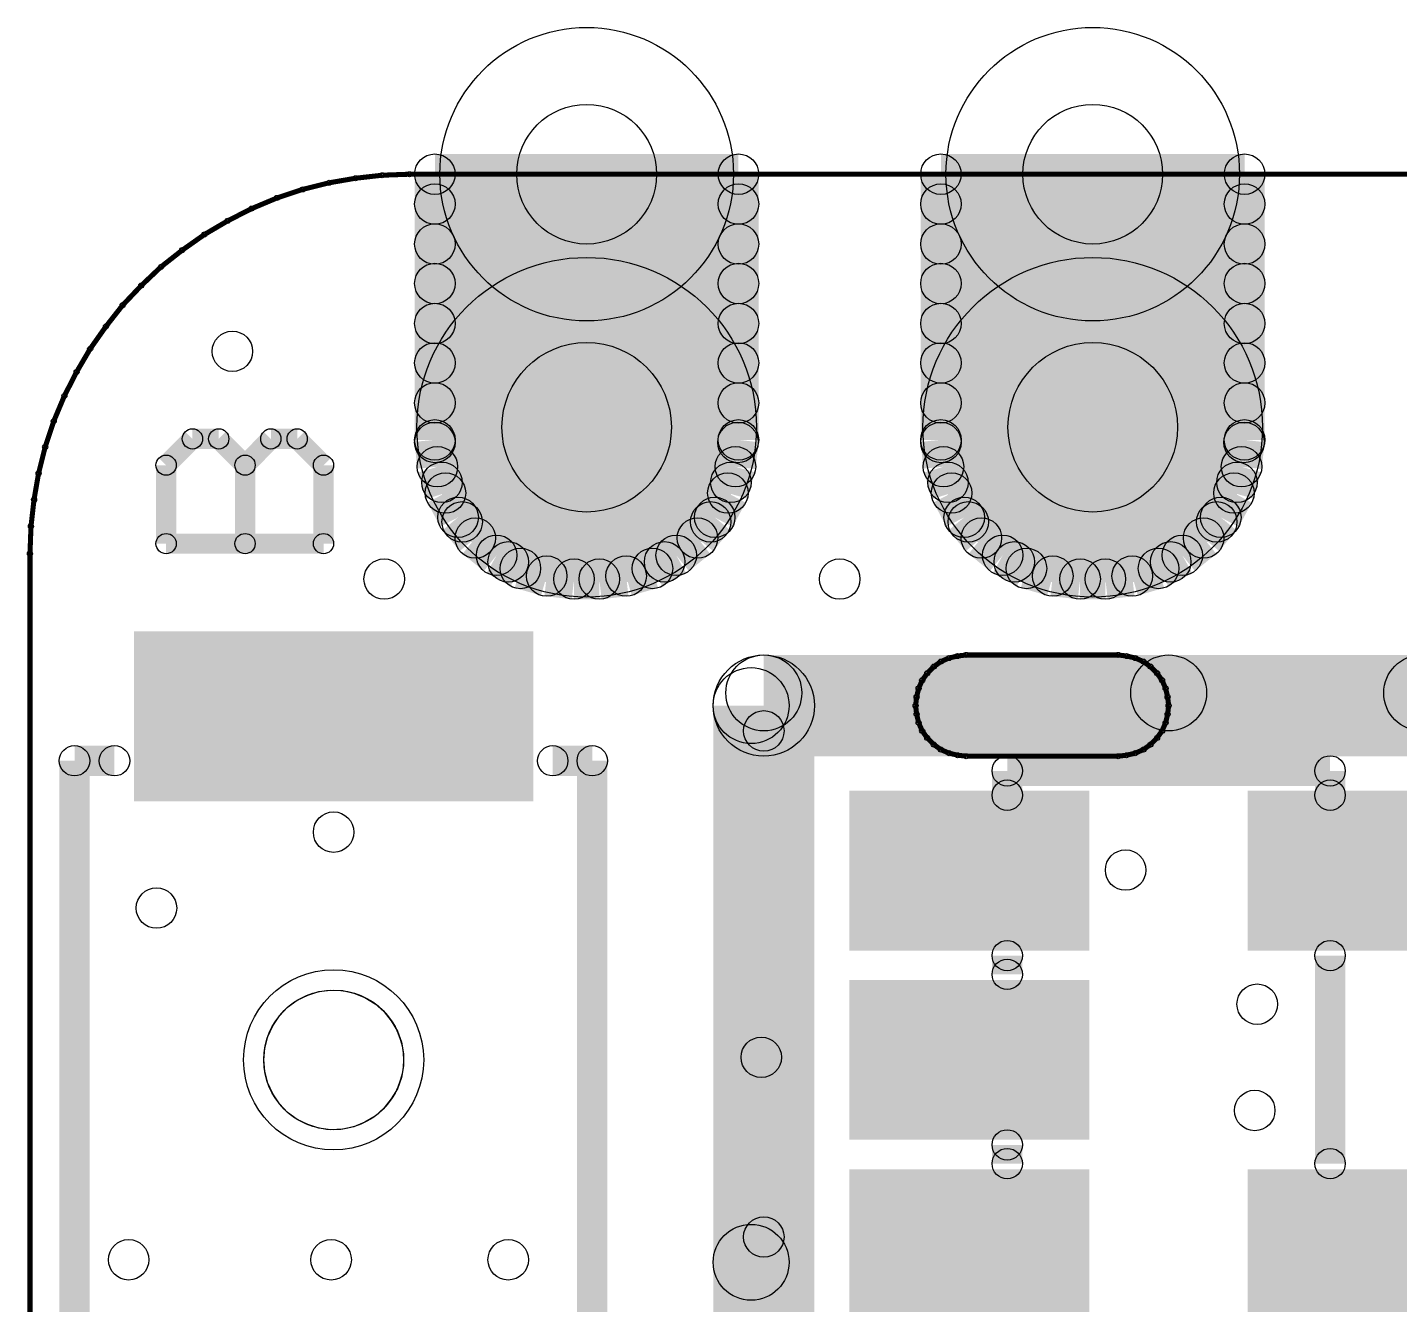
# Model space of a CAD drawing. Extents: x 0 to 123, y 0 to 26.
# Drawn here: x 2.82 to 9.71, y 16.32 to 22.73 of the extents above; entities that cross this region are included whole.
import ezdxf

# ---------------------------------------------------------------- set-up
doc = ezdxf.new("R2010")
doc.units = 0
doc.layers.get('0').update_dxf_attribs({"linetype": 'CONTINUOUS'})
for name, color, linetype in [('XIAOESP32C3_GTO', 3, 'CONTINUOUS'), ('XIAOESP32C3_GTS', 10, 'CONTINUOUS'), ('XIAOESP32C3_TXT', 14, 'CONTINUOUS')]:
    doc.layers.add(name, color=color, linetype=linetype)

# ---------------------------------------------------------------- blocks, each defined once
blk = doc.blocks.new('ROUND_1')
blk.add_circle((0, 0), 0.0127)
blk = doc.blocks.new('ROUND_5')
blk.add_circle((0, 0), 0.254)
blk = doc.blocks.new('ROUND_12')
blk.add_circle((0, 0), 0.0762)
blk = doc.blocks.new('ROUND_2')
blk.add_circle((0, 0), 0.0508)
blk = doc.blocks.new('ROUND_3')
blk.add_circle((0, 0), 0)
blk = doc.blocks.new('ROUND_22')
blk.add_circle((0, 0), 0.8522)
blk = doc.blocks.new('ROUND_23')
blk.add_circle((0, 0), 0.7366)
blk = doc.blocks.new('RECTANGLE_67')
blk.add_solid([(1.00203, 0.42672), (1.00203, -0.42672), (-1.00203, 0.42672), (-1.00203, -0.42672)])
blk = doc.blocks.new('ROUND_26')
blk.add_circle((0, 0), 0.4521)
blk = doc.blocks.new('RECTANGLE_68')
blk.add_solid([(0.60198, 0.40132), (0.60198, -0.40132), (-0.60198, 0.40132), (-0.60198, -0.40132)])
blk = doc.blocks.new('ROUND_53')
blk.add_circle((0, 0), 0.1905)
blk = doc.blocks.new('ROUND_24')
blk.add_circle((0, 0), 0.1016)
blk = doc.blocks.new('ROUND_69')
blk.add_circle((0, 0), 0.3505)
blk = doc.blocks.new('ROUND_70')
blk.add_circle((0, 0), 0.4254)

msp = doc.modelspace()

# ---------------------------------------------------------------- linework, layer by layer
at = {"layer": 'XIAOESP32C3_GTO'}
for points, const_width in [([(4.4704, 21.97354), (4.33832, 21.95068)], 0.0254), ([(4.60502, 21.98878), (4.4704, 21.97354)], 0.0254), ([(4.74218, 21.99386), (4.60502, 21.98878)], 0.0254), ([(21.88718, 21.99386), (4.74218, 21.99386)], 0.0254), ([(4.20624, 21.91766), (4.0767, 21.87448)], 0.0254), ([(4.33832, 21.95068), (4.20624, 21.91766)], 0.0254), ([(3.9497, 21.82114), (3.83032, 21.76018)], 0.0254), ([(4.0767, 21.87448), (3.9497, 21.82114)], 0.0254), ([(3.83032, 21.76018), (3.71348, 21.6916)], 0.0254), ([(3.71348, 21.6916), (3.60172, 21.61286)], 0.0254), ([(3.60172, 21.61286), (3.49504, 21.52904)], 0.0254), ([(3.49504, 21.52904), (3.39598, 21.43506)], 0.0254), ([(3.39598, 21.43506), (3.302, 21.336)], 0.0254), ([(3.302, 21.336), (3.21818, 21.22932)], 0.0254), ([(3.21818, 21.22932), (3.13944, 21.11756)], 0.0254), ([(3.13944, 21.11756), (3.07086, 21.00072)], 0.0254), ([(3.07086, 21.00072), (3.0099, 20.88134)], 0.0254), ([(3.0099, 20.88134), (2.95656, 20.75434)], 0.0254), ([(2.95656, 20.75434), (2.91338, 20.6248)], 0.0254), ([(3.52044, 20.53336), (3.65252, 20.66544)], 0.1016), ([(3.65252, 20.66544), (3.7846, 20.66544)], 0.1016), ([(3.7846, 20.66544), (3.91668, 20.53336)], 0.1016), ([(4.04622, 20.66544), (3.91668, 20.53336)], 0.1016), ([(4.1783, 20.66544), (4.04622, 20.66544)], 0.1016), ([(4.31038, 20.53336), (4.1783, 20.66544)], 0.1016), ([(2.91338, 20.6248), (2.88036, 20.49272)], 0.0254), ([(3.52044, 20.13966), (3.52044, 20.53336)], 0.1016), ([(3.91668, 20.53336), (3.91668, 20.13966)], 0.1016), ([(4.31038, 20.13966), (4.31038, 20.53336)], 0.1016), ([(2.88036, 20.49272), (2.8575, 20.36064)], 0.0254), ([(2.8575, 20.36064), (2.84226, 20.22602)], 0.0254), ([(2.84226, 20.22602), (2.83718, 20.08886)], 0.0254), ([(4.31038, 20.13966), (3.52044, 20.13966)], 0.1016), ([(2.83718, 20.08886), (2.83718, 6.11886)], 0.0254), ([(6.52018, 19.32686), (16.80718, 19.32686)], 0.508), ([(6.52018, 6.88086), (6.52018, 19.32686)], 0.508), ([(7.40918, 19.54784), (7.37362, 19.52244)], 0.0254), ([(7.44982, 19.56562), (7.40918, 19.54784)], 0.0254), ([(7.493, 19.57578), (7.44982, 19.56562)], 0.0254), ([(7.53618, 19.58086), (7.493, 19.57578)], 0.0254), ([(8.29818, 19.58086), (7.53618, 19.58086)], 0.0254), ([(8.34136, 19.57578), (8.29818, 19.58086)], 0.0254), ([(8.38454, 19.56562), (8.34136, 19.57578)], 0.0254), ([(8.42518, 19.54784), (8.38454, 19.56562)], 0.0254), ([(8.46074, 19.52244), (8.42518, 19.54784)], 0.0254), ([(7.3406, 19.48942), (7.3152, 19.45386)], 0.0254), ([(7.37362, 19.52244), (7.3406, 19.48942)], 0.0254), ([(8.49376, 19.48942), (8.46074, 19.52244)], 0.0254), ([(8.51916, 19.45386), (8.49376, 19.48942)], 0.0254), ([(7.29742, 19.41322), (7.28726, 19.37004)], 0.0254), ([(7.3152, 19.45386), (7.29742, 19.41322)], 0.0254), ([(8.53694, 19.41322), (8.51916, 19.45386)], 0.0254), ([(8.5471, 19.37004), (8.53694, 19.41322)], 0.0254), ([(7.28726, 19.37004), (7.28218, 19.32686)], 0.0254), ([(8.55218, 19.32686), (8.5471, 19.37004)], 0.0254), ([(7.28218, 19.32686), (7.28726, 19.28368)], 0.0254), ([(7.28726, 19.28368), (7.29742, 19.2405)], 0.0254), ([(8.53694, 19.2405), (8.5471, 19.28368)], 0.0254), ([(8.5471, 19.28368), (8.55218, 19.32686)], 0.0254), ([(7.29742, 19.2405), (7.3152, 19.19986)], 0.0254), ([(8.51916, 19.19986), (8.53694, 19.2405)], 0.0254), ([(7.3152, 19.19986), (7.3406, 19.1643)], 0.0254), ([(7.3406, 19.1643), (7.37362, 19.13128)], 0.0254), ([(8.46074, 19.13128), (8.49376, 19.1643)], 0.0254), ([(8.49376, 19.1643), (8.51916, 19.19986)], 0.0254), ([(3.0607, 16.05026), (3.0607, 19.05)], 0.1524), ([(3.0607, 19.05), (3.26136, 19.05)], 0.1524), ([(5.65912, 19.05), (5.461, 19.05)], 0.1524), ([(5.65912, 19.05), (5.65912, 16.05026)], 0.1524), ([(7.37362, 19.13128), (7.40918, 19.10588)], 0.0254), ([(7.40918, 19.10588), (7.44982, 19.0881)], 0.0254), ([(7.44982, 19.0881), (7.493, 19.07794)], 0.0254), ([(7.493, 19.07794), (7.53618, 19.07286)], 0.0254), ([(7.53618, 19.07286), (8.29818, 19.07286)], 0.0254), ([(8.29818, 19.07286), (8.34136, 19.07794)], 0.0254), ([(8.34136, 19.07794), (8.38454, 19.0881)], 0.0254), ([(8.38454, 19.0881), (8.42518, 19.10588)], 0.0254), ([(8.42518, 19.10588), (8.46074, 19.13128)], 0.0254), ([(7.74192, 18.9992), (7.74192, 18.87728)], 0.1524), ([(7.74192, 18.9992), (9.36244, 18.9992)], 0.1524), ([(9.36244, 18.9992), (9.36244, 18.87728)], 0.1524), ([(7.74192, 18.0721), (7.74192, 17.97812)], 0.1524), ([(9.36244, 17.02816), (9.36244, 18.0721)], 0.1524), ([(7.74192, 17.02816), (7.74192, 17.12214)], 0.1524)]:
    msp.add_lwpolyline(points, dxfattribs=dict(at, const_width=const_width))
for points in [[(4.13004, 17.81302), (4.1783, 17.84858)], [(4.1783, 17.84858), (4.23164, 17.87398)], [(4.23164, 17.87398), (4.28752, 17.89176)], [(4.28752, 17.89176), (4.34594, 17.89938)], [(4.34594, 17.89938), (4.4069, 17.89684)], [(4.4069, 17.89684), (4.46278, 17.88414)], [(4.46278, 17.88414), (4.51866, 17.86128)], [(4.51866, 17.86128), (4.56946, 17.8308)], [(4.05638, 17.71904), (4.0894, 17.76984)], [(4.0894, 17.76984), (4.13004, 17.81302)], [(4.56946, 17.8308), (4.61518, 17.79016)], [(4.61518, 17.79016), (4.65074, 17.74444)], [(4.03098, 17.6657), (4.05638, 17.71904)], [(4.65074, 17.74444), (4.68122, 17.69364)], [(4.01574, 17.60728), (4.03098, 17.6657)], [(4.68122, 17.69364), (4.70154, 17.63776)], [(4.70154, 17.63776), (4.7117, 17.57934)], [(4.01066, 17.54886), (4.01574, 17.60728)], [(4.7117, 17.57934), (4.7117, 17.51838)], [(4.01574, 17.49044), (4.01066, 17.54886)], [(4.7117, 17.51838), (4.70154, 17.45996)], [(4.03098, 17.43202), (4.01574, 17.49044)], [(4.05638, 17.37868), (4.03098, 17.43202)], [(4.70154, 17.45996), (4.68122, 17.40408)], [(4.0894, 17.32788), (4.05638, 17.37868)], [(4.68122, 17.40408), (4.65074, 17.35328)], [(4.13004, 17.2847), (4.0894, 17.32788)], [(4.61518, 17.30756), (4.56946, 17.26692)], [(4.65074, 17.35328), (4.61518, 17.30756)], [(4.1783, 17.24914), (4.13004, 17.2847)], [(4.23164, 17.22374), (4.1783, 17.24914)], [(4.28752, 17.20596), (4.23164, 17.22374)], [(4.51866, 17.23644), (4.46278, 17.21358)], [(4.56946, 17.26692), (4.51866, 17.23644)], [(4.34594, 17.19834), (4.28752, 17.20596)], [(4.4069, 17.20088), (4.34594, 17.19834)], [(4.46278, 17.21358), (4.4069, 17.20088)]]:
    msp.add_lwpolyline(points, dxfattribs=at)
at = {"layer": 'XIAOESP32C3_GTS'}
for points, const_width in [([(4.86918, 20.66036), (4.86918, 21.99386)], 0.2032), ([(4.86918, 21.99386), (6.39318, 21.99386)], 0.2032), ([(6.39318, 21.99386), (6.39318, 20.66036)], 0.2032), ([(7.40918, 21.99386), (8.93318, 21.99386)], 0.2032), ([(7.40918, 20.66036), (7.40918, 21.99386)], 0.2032), ([(8.93318, 21.99386), (8.93318, 20.66036)], 0.2032), ([(4.4704, 21.97354), (4.33832, 21.95068)], 0.0254), ([(4.60502, 21.98878), (4.4704, 21.97354)], 0.0254), ([(4.74218, 21.99386), (4.60502, 21.98878)], 0.0254), ([(21.88718, 21.99386), (4.74218, 21.99386)], 0.0254), ([(4.20624, 21.91766), (4.0767, 21.87448)], 0.0254), ([(4.33832, 21.95068), (4.20624, 21.91766)], 0.0254), ([(4.86918, 21.844), (6.39318, 21.844)], 0.2032), ([(8.93318, 21.844), (7.40918, 21.844)], 0.2032), ([(3.9497, 21.82114), (3.83032, 21.76018)], 0.0254), ([(4.0767, 21.87448), (3.9497, 21.82114)], 0.0254), ([(3.83032, 21.76018), (3.71348, 21.6916)], 0.0254), ([(3.71348, 21.6916), (3.60172, 21.61286)], 0.0254), ([(6.39318, 21.64334), (4.86918, 21.64334)], 0.2032), ([(7.40918, 21.64334), (8.93318, 21.64334)], 0.2032), ([(3.60172, 21.61286), (3.49504, 21.52904)], 0.0254), ([(3.49504, 21.52904), (3.39598, 21.43506)], 0.0254), ([(4.86918, 21.44522), (6.39318, 21.44522)], 0.2032), ([(8.93318, 21.44522), (7.40918, 21.44522)], 0.2032), ([(3.39598, 21.43506), (3.302, 21.336)], 0.0254), ([(3.302, 21.336), (3.21818, 21.22932)], 0.0254), ([(6.39318, 21.24456), (4.86918, 21.24456)], 0.2032), ([(7.40918, 21.24456), (8.93318, 21.24456)], 0.2032), ([(3.21818, 21.22932), (3.13944, 21.11756)], 0.0254), ([(4.86918, 21.04644), (6.39318, 21.04644)], 0.2032), ([(8.93318, 21.04644), (7.40918, 21.04644)], 0.2032), ([(3.13944, 21.11756), (3.07086, 21.00072)], 0.0254), ([(3.07086, 21.00072), (3.0099, 20.88134)], 0.0254), ([(6.39318, 20.84578), (4.86918, 20.84578)], 0.2032), ([(7.40918, 20.84578), (8.93318, 20.84578)], 0.2032), ([(3.0099, 20.88134), (2.95656, 20.75434)], 0.0254), ([(2.95656, 20.75434), (2.91338, 20.6248)], 0.0254), ([(4.88188, 20.52574), (4.86918, 20.66036)], 0.2032), ([(4.86918, 20.64766), (6.39064, 20.64766)], 0.2032), ([(6.39318, 20.66036), (6.37794, 20.52574)], 0.2032), ([(7.42188, 20.52574), (7.40918, 20.66036)], 0.2032), ([(8.93064, 20.64766), (7.40918, 20.64766)], 0.2032), ([(8.93318, 20.66036), (8.91794, 20.52574)], 0.2032), ([(2.91338, 20.6248), (2.88036, 20.49272)], 0.0254), ([(4.92252, 20.39366), (4.88188, 20.52574)], 0.2032), ([(6.37794, 20.52574), (6.33984, 20.39366)], 0.2032), ([(7.46252, 20.39366), (7.42188, 20.52574)], 0.2032), ([(8.91794, 20.52574), (8.87984, 20.39366)], 0.2032), ([(6.35508, 20.447), (4.90474, 20.447)], 0.2032), ([(7.44474, 20.447), (8.89508, 20.447)], 0.2032), ([(2.88036, 20.49272), (2.8575, 20.36064)], 0.0254), ([(4.98602, 20.27174), (4.92252, 20.39366)], 0.2032), ([(6.33984, 20.39366), (6.2738, 20.27174)], 0.2032), ([(7.52602, 20.27174), (7.46252, 20.39366)], 0.2032), ([(8.87984, 20.39366), (8.8138, 20.27174)], 0.2032), ([(2.8575, 20.36064), (2.84226, 20.22602)], 0.0254), ([(5.07238, 20.1676), (4.98602, 20.27174)], 0.2032), ([(6.25348, 20.24888), (5.00634, 20.24888)], 0.2032), ([(6.2738, 20.27174), (6.18744, 20.1676)], 0.2032), ([(7.61238, 20.1676), (7.52602, 20.27174)], 0.2032), ([(8.79348, 20.24888), (7.54634, 20.24888)], 0.2032), ([(8.8138, 20.27174), (8.72744, 20.1676)], 0.2032), ([(5.17906, 20.08124), (5.07238, 20.1676)], 0.2032), ([(6.18744, 20.1676), (6.08076, 20.08124)], 0.2032), ([(7.71906, 20.08124), (7.61238, 20.1676)], 0.2032), ([(8.72744, 20.1676), (8.62076, 20.08124)], 0.2032), ([(2.84226, 20.22602), (2.83718, 20.08886)], 0.0254), ([(5.29844, 20.0152), (5.17906, 20.08124)], 0.2032), ([(6.08076, 20.08124), (5.96138, 20.0152)], 0.2032), ([(7.83844, 20.0152), (7.71906, 20.08124)], 0.2032), ([(8.62076, 20.08124), (8.50138, 20.0152)], 0.2032), ([(5.23748, 20.04822), (6.02234, 20.04822)], 0.2032), ([(5.43052, 19.9771), (5.29844, 20.0152)], 0.2032), ([(5.96138, 20.0152), (5.8293, 19.9771)], 0.2032), ([(7.77748, 20.04822), (8.56234, 20.04822)], 0.2032), ([(7.97052, 19.9771), (7.83844, 20.0152)], 0.2032), ([(8.50138, 20.0152), (8.3693, 19.9771)], 0.2032), ([(2.83718, 20.08886), (2.83718, 6.11886)], 0.0254), ([(5.56768, 19.96186), (5.43052, 19.9771)], 0.2032), ([(5.69468, 19.96186), (5.56768, 19.96186)], 0.2032), ([(5.8293, 19.9771), (5.69468, 19.96186)], 0.2032), ([(8.10768, 19.96186), (7.97052, 19.9771)], 0.2032), ([(8.23468, 19.96186), (8.10768, 19.96186)], 0.2032), ([(8.3693, 19.9771), (8.23468, 19.96186)], 0.2032), ([(6.52018, 19.39036), (8.55218, 19.39036)], 0.381), ([(7.40918, 19.54784), (7.37362, 19.52244)], 0.0254), ([(7.44982, 19.56562), (7.40918, 19.54784)], 0.0254), ([(7.493, 19.57578), (7.44982, 19.56562)], 0.0254), ([(7.53618, 19.58086), (7.493, 19.57578)], 0.0254), ([(8.29818, 19.58086), (7.53618, 19.58086)], 0.0254), ([(8.34136, 19.57578), (8.29818, 19.58086)], 0.0254), ([(8.38454, 19.56562), (8.34136, 19.57578)], 0.0254), ([(8.42518, 19.54784), (8.38454, 19.56562)], 0.0254), ([(8.46074, 19.52244), (8.42518, 19.54784)], 0.0254), ([(9.82218, 19.39036), (12.10818, 19.39036)], 0.381), ([(6.45668, 16.53286), (6.45668, 19.32686)], 0.381), ([(7.3406, 19.48942), (7.3152, 19.45386)], 0.0254), ([(7.37362, 19.52244), (7.3406, 19.48942)], 0.0254), ([(8.49376, 19.48942), (8.46074, 19.52244)], 0.0254), ([(8.51916, 19.45386), (8.49376, 19.48942)], 0.0254), ([(7.29742, 19.41322), (7.28726, 19.37004)], 0.0254), ([(7.3152, 19.45386), (7.29742, 19.41322)], 0.0254), ([(8.53694, 19.41322), (8.51916, 19.45386)], 0.0254), ([(8.5471, 19.37004), (8.53694, 19.41322)], 0.0254), ([(7.28726, 19.37004), (7.28218, 19.32686)], 0.0254), ([(8.55218, 19.32686), (8.5471, 19.37004)], 0.0254), ([(7.28218, 19.32686), (7.28726, 19.28368)], 0.0254), ([(7.28726, 19.28368), (7.29742, 19.2405)], 0.0254), ([(8.53694, 19.2405), (8.5471, 19.28368)], 0.0254), ([(8.5471, 19.28368), (8.55218, 19.32686)], 0.0254), ([(7.29742, 19.2405), (7.3152, 19.19986)], 0.0254), ([(8.51916, 19.19986), (8.53694, 19.2405)], 0.0254), ([(7.3152, 19.19986), (7.3406, 19.1643)], 0.0254), ([(7.3406, 19.1643), (7.37362, 19.13128)], 0.0254), ([(8.46074, 19.13128), (8.49376, 19.1643)], 0.0254), ([(8.49376, 19.1643), (8.51916, 19.19986)], 0.0254), ([(7.37362, 19.13128), (7.40918, 19.10588)], 0.0254), ([(7.40918, 19.10588), (7.44982, 19.0881)], 0.0254), ([(7.44982, 19.0881), (7.493, 19.07794)], 0.0254), ([(7.493, 19.07794), (7.53618, 19.07286)], 0.0254), ([(7.53618, 19.07286), (8.29818, 19.07286)], 0.0254), ([(8.29818, 19.07286), (8.34136, 19.07794)], 0.0254), ([(8.34136, 19.07794), (8.38454, 19.0881)], 0.0254), ([(8.38454, 19.0881), (8.42518, 19.10588)], 0.0254), ([(8.42518, 19.10588), (8.46074, 19.13128)], 0.0254)]:
    msp.add_lwpolyline(points, dxfattribs=dict(at, const_width=const_width))
for points in [[(4.13004, 17.81302), (4.1783, 17.84858)], [(4.1783, 17.84858), (4.23164, 17.87398)], [(4.23164, 17.87398), (4.28752, 17.89176)], [(4.28752, 17.89176), (4.34594, 17.89938)], [(4.34594, 17.89938), (4.4069, 17.89684)], [(4.4069, 17.89684), (4.46278, 17.88414)], [(4.46278, 17.88414), (4.51866, 17.86128)], [(4.51866, 17.86128), (4.56946, 17.8308)], [(4.05638, 17.71904), (4.0894, 17.76984)], [(4.0894, 17.76984), (4.13004, 17.81302)], [(4.56946, 17.8308), (4.61518, 17.79016)], [(4.61518, 17.79016), (4.65074, 17.74444)], [(4.03098, 17.6657), (4.05638, 17.71904)], [(4.65074, 17.74444), (4.68122, 17.69364)], [(4.01574, 17.60728), (4.03098, 17.6657)], [(4.68122, 17.69364), (4.70154, 17.63776)], [(4.70154, 17.63776), (4.7117, 17.57934)], [(4.01066, 17.54886), (4.01574, 17.60728)], [(4.7117, 17.57934), (4.7117, 17.51838)], [(4.01574, 17.49044), (4.01066, 17.54886)], [(4.7117, 17.51838), (4.70154, 17.45996)], [(4.03098, 17.43202), (4.01574, 17.49044)], [(4.05638, 17.37868), (4.03098, 17.43202)], [(4.70154, 17.45996), (4.68122, 17.40408)], [(4.0894, 17.32788), (4.05638, 17.37868)], [(4.68122, 17.40408), (4.65074, 17.35328)], [(4.13004, 17.2847), (4.0894, 17.32788)], [(4.61518, 17.30756), (4.56946, 17.26692)], [(4.65074, 17.35328), (4.61518, 17.30756)], [(4.1783, 17.24914), (4.13004, 17.2847)], [(4.23164, 17.22374), (4.1783, 17.24914)], [(4.28752, 17.20596), (4.23164, 17.22374)], [(4.51866, 17.23644), (4.46278, 17.21358)], [(4.56946, 17.26692), (4.51866, 17.23644)], [(4.34594, 17.19834), (4.28752, 17.20596)], [(4.4069, 17.20088), (4.34594, 17.19834)], [(4.46278, 17.21358), (4.4069, 17.20088)]]:
    msp.add_lwpolyline(points, dxfattribs=at)

# ---------------------------------------------------------------- block references
at = {"layer": 'XIAOESP32C3_GTO'}
for name, p in [('ROUND_1', (4.4704, 21.97354)), ('ROUND_1', (4.60502, 21.98878)), ('ROUND_1', (4.74218, 21.99386)), ('ROUND_1', (4.20624, 21.91766)), ('ROUND_1', (4.33832, 21.95068)), ('ROUND_1', (3.9497, 21.82114)), ('ROUND_1', (4.0767, 21.87448)), ('ROUND_1', (3.83032, 21.76018)), ('ROUND_1', (3.71348, 21.6916)), ('ROUND_1', (3.60172, 21.61286)), ('ROUND_1', (3.49504, 21.52904)), ('ROUND_1', (3.39598, 21.43506)), ('ROUND_1', (3.302, 21.336)), ('ROUND_1', (3.21818, 21.22932)), ('ROUND_1', (3.13944, 21.11756)), ('ROUND_1', (3.07086, 21.00072)), ('ROUND_1', (3.0099, 20.88134)), ('ROUND_1', (2.95656, 20.75434)), ('ROUND_2', (3.65252, 20.66544)), ('ROUND_2', (3.7846, 20.66544)), ('ROUND_2', (4.04622, 20.66544)), ('ROUND_2', (4.1783, 20.66544)), ('ROUND_1', (2.91338, 20.6248)), ('ROUND_2', (3.52044, 20.53336)), ('ROUND_2', (3.91668, 20.53336)), ('ROUND_2', (3.91668, 20.53336)), ('ROUND_2', (4.31038, 20.53336)), ('ROUND_1', (2.88036, 20.49272)), ('ROUND_1', (2.8575, 20.36064)), ('ROUND_1', (2.84226, 20.22602)), ('ROUND_2', (3.52044, 20.13966)), ('ROUND_2', (3.91668, 20.13966)), ('ROUND_2', (4.31038, 20.13966)), ('ROUND_2', (4.31038, 20.13966)), ('ROUND_1', (2.83718, 20.08886)), ('ROUND_5', (6.52018, 19.32686)), ('ROUND_5', (6.52018, 19.32686)), ('ROUND_1', (7.40918, 19.54784)), ('ROUND_1', (7.44982, 19.56562)), ('ROUND_1', (7.493, 19.57578)), ('ROUND_1', (7.53618, 19.58086)), ('ROUND_1', (8.29818, 19.58086)), ('ROUND_1', (8.34136, 19.57578)), ('ROUND_1', (8.38454, 19.56562)), ('ROUND_1', (8.42518, 19.54784)), ('ROUND_1', (7.3406, 19.48942)), ('ROUND_1', (7.37362, 19.52244)), ('ROUND_1', (8.46074, 19.52244)), ('ROUND_1', (8.49376, 19.48942)), ('ROUND_1', (7.29742, 19.41322)), ('ROUND_1', (7.3152, 19.45386)), ('ROUND_1', (8.51916, 19.45386)), ('ROUND_1', (8.53694, 19.41322)), ('ROUND_1', (7.28726, 19.37004)), ('ROUND_1', (8.5471, 19.37004)), ('ROUND_1', (7.28218, 19.32686)), ('ROUND_1', (7.28726, 19.28368)), ('ROUND_1', (8.5471, 19.28368)), ('ROUND_1', (8.55218, 19.32686)), ('ROUND_1', (7.29742, 19.2405)), ('ROUND_1', (8.53694, 19.2405)), ('ROUND_1', (7.3152, 19.19986)), ('ROUND_1', (7.3406, 19.1643)), ('ROUND_1', (8.49376, 19.1643)), ('ROUND_1', (8.51916, 19.19986)), ('ROUND_12', (3.0607, 19.05)), ('ROUND_12', (3.26136, 19.05)), ('ROUND_12', (5.461, 19.05)), ('ROUND_12', (5.65912, 19.05)), ('ROUND_12', (5.65912, 19.05)), ('ROUND_1', (7.37362, 19.13128)), ('ROUND_1', (7.40918, 19.10588)), ('ROUND_1', (7.44982, 19.0881)), ('ROUND_1', (7.493, 19.07794)), ('ROUND_1', (7.53618, 19.07286)), ('ROUND_1', (7.53618, 19.07286)), ('ROUND_1', (8.29818, 19.07286)), ('ROUND_1', (8.34136, 19.07794)), ('ROUND_1', (8.38454, 19.0881)), ('ROUND_1', (8.42518, 19.10588)), ('ROUND_1', (8.46074, 19.13128)), ('ROUND_12', (7.74192, 18.9992)), ('ROUND_12', (7.74192, 18.9992)), ('ROUND_12', (9.36244, 18.9992)), ('ROUND_12', (7.74192, 18.87728)), ('ROUND_12', (9.36244, 18.87728)), ('ROUND_12', (7.74192, 18.0721)), ('ROUND_12', (9.36244, 18.0721)), ('ROUND_12', (7.74192, 17.97812)), ('ROUND_3', (4.34594, 17.89938)), ('ROUND_3', (4.4069, 17.89684)), ('ROUND_3', (4.28752, 17.89176)), ('ROUND_3', (4.46278, 17.88414)), ('ROUND_3', (4.23164, 17.87398)), ('ROUND_3', (4.51866, 17.86128)), ('ROUND_3', (4.1783, 17.84858)), ('ROUND_3', (4.56946, 17.8308)), ('ROUND_3', (4.13004, 17.81302)), ('ROUND_3', (4.61518, 17.79016)), ('ROUND_3', (4.0894, 17.76984)), ('ROUND_3', (4.65074, 17.74444)), ('ROUND_3', (4.05638, 17.71904)), ('ROUND_3', (4.68122, 17.69364)), ('ROUND_3', (4.03098, 17.6657)), ('ROUND_3', (4.70154, 17.63776)), ('ROUND_3', (4.01574, 17.60728)), ('ROUND_3', (4.7117, 17.57934)), ('ROUND_3', (4.01066, 17.54886)), ('ROUND_3', (4.01066, 17.54886)), ('ROUND_3', (4.7117, 17.51838)), ('ROUND_3', (4.01574, 17.49044)), ('ROUND_3', (4.70154, 17.45996)), ('ROUND_3', (4.03098, 17.43202)), ('ROUND_3', (4.68122, 17.40408)), ('ROUND_3', (4.05638, 17.37868)), ('ROUND_3', (4.65074, 17.35328)), ('ROUND_3', (4.0894, 17.32788)), ('ROUND_3', (4.61518, 17.30756)), ('ROUND_3', (4.13004, 17.2847)), ('ROUND_3', (4.56946, 17.26692)), ('ROUND_3', (4.1783, 17.24914)), ('ROUND_3', (4.51866, 17.23644)), ('ROUND_3', (4.23164, 17.22374)), ('ROUND_3', (4.46278, 17.21358)), ('ROUND_3', (4.28752, 17.20596)), ('ROUND_3', (4.4069, 17.20088)), ('ROUND_3', (4.34594, 17.19834)), ('ROUND_12', (7.74192, 17.12214)), ('ROUND_12', (7.74192, 17.02816)), ('ROUND_12', (9.36244, 17.02816))]:
    msp.add_blockref(name, p, dxfattribs=at)
at = {"layer": 'XIAOESP32C3_GTS'}
for name, p in [('ROUND_23', (5.63118, 21.99386)), ('ROUND_23', (8.17118, 21.99386)), ('ROUND_24', (4.86918, 21.99386)), ('ROUND_24', (6.39318, 21.99386)), ('ROUND_24', (7.40918, 21.99386)), ('ROUND_24', (7.40918, 21.99386)), ('ROUND_24', (8.93318, 21.99386)), ('ROUND_1', (4.4704, 21.97354)), ('ROUND_1', (4.60502, 21.98878)), ('ROUND_1', (4.74218, 21.99386)), ('ROUND_1', (4.20624, 21.91766)), ('ROUND_1', (4.33832, 21.95068)), ('ROUND_24', (4.86918, 21.844)), ('ROUND_24', (6.39318, 21.844)), ('ROUND_24', (7.40918, 21.844)), ('ROUND_24', (8.93318, 21.844)), ('ROUND_1', (3.9497, 21.82114)), ('ROUND_1', (4.0767, 21.87448)), ('ROUND_1', (3.83032, 21.76018)), ('ROUND_1', (3.71348, 21.6916)), ('ROUND_24', (4.86918, 21.64334)), ('ROUND_24', (6.39318, 21.64334)), ('ROUND_24', (7.40918, 21.64334)), ('ROUND_24', (8.93318, 21.64334)), ('ROUND_1', (3.60172, 21.61286)), ('ROUND_22', (5.63118, 20.72386)), ('ROUND_22', (8.17118, 20.72386)), ('ROUND_1', (3.49504, 21.52904)), ('ROUND_24', (4.86918, 21.44522)), ('ROUND_24', (6.39318, 21.44522)), ('ROUND_24', (7.40918, 21.44522)), ('ROUND_24', (8.93318, 21.44522)), ('ROUND_1', (3.39598, 21.43506)), ('ROUND_1', (3.302, 21.336)), ('ROUND_24', (4.86918, 21.24456)), ('ROUND_24', (6.39318, 21.24456)), ('ROUND_24', (7.40918, 21.24456)), ('ROUND_24', (8.93318, 21.24456)), ('ROUND_1', (3.21818, 21.22932)), ('ROUND_24', (4.86918, 21.04644)), ('ROUND_24', (6.39318, 21.04644)), ('ROUND_24', (7.40918, 21.04644)), ('ROUND_24', (8.93318, 21.04644)), ('ROUND_1', (3.13944, 21.11756)), ('ROUND_1', (3.07086, 21.00072)), ('ROUND_24', (4.86918, 20.84578)), ('ROUND_24', (6.39318, 20.84578)), ('ROUND_24', (7.40918, 20.84578)), ('ROUND_24', (8.93318, 20.84578)), ('ROUND_1', (3.0099, 20.88134)), ('ROUND_1', (2.95656, 20.75434)), ('ROUND_24', (4.86918, 20.66036)), ('ROUND_24', (4.86918, 20.64766)), ('ROUND_24', (6.39064, 20.64766)), ('ROUND_24', (6.39318, 20.66036)), ('ROUND_24', (7.40918, 20.66036)), ('ROUND_24', (7.40918, 20.64766)), ('ROUND_24', (8.93064, 20.64766)), ('ROUND_24', (8.93318, 20.66036)), ('ROUND_1', (2.91338, 20.6248)), ('ROUND_24', (4.88188, 20.52574)), ('ROUND_24', (6.37794, 20.52574)), ('ROUND_24', (6.37794, 20.52574)), ('ROUND_24', (7.42188, 20.52574)), ('ROUND_24', (8.91794, 20.52574)), ('ROUND_24', (4.90474, 20.447)), ('ROUND_24', (6.35508, 20.447)), ('ROUND_24', (7.44474, 20.447)), ('ROUND_24', (8.89508, 20.447)), ('ROUND_1', (2.88036, 20.49272)), ('ROUND_24', (4.92252, 20.39366)), ('ROUND_24', (6.33984, 20.39366)), ('ROUND_24', (7.46252, 20.39366)), ('ROUND_24', (8.87984, 20.39366)), ('ROUND_1', (2.8575, 20.36064)), ('ROUND_24', (4.98602, 20.27174)), ('ROUND_24', (5.00634, 20.24888)), ('ROUND_24', (6.25348, 20.24888)), ('ROUND_24', (6.2738, 20.27174)), ('ROUND_24', (7.52602, 20.27174)), ('ROUND_24', (7.54634, 20.24888)), ('ROUND_24', (8.79348, 20.24888)), ('ROUND_24', (8.8138, 20.27174)), ('ROUND_24', (5.07238, 20.1676)), ('ROUND_24', (6.18744, 20.1676)), ('ROUND_24', (7.61238, 20.1676)), ('ROUND_24', (8.72744, 20.1676)), ('ROUND_1', (2.84226, 20.22602)), ('ROUND_24', (5.17906, 20.08124)), ('ROUND_24', (6.08076, 20.08124)), ('ROUND_24', (7.71906, 20.08124)), ('ROUND_24', (8.62076, 20.08124)), ('ROUND_24', (5.23748, 20.04822)), ('ROUND_24', (5.29844, 20.0152)), ('ROUND_24', (5.96138, 20.0152)), ('ROUND_24', (6.02234, 20.04822)), ('ROUND_24', (7.77748, 20.04822)), ('ROUND_24', (7.83844, 20.0152)), ('ROUND_24', (8.50138, 20.0152)), ('ROUND_24', (8.56234, 20.04822)), ('ROUND_1', (2.83718, 20.08886)), ('ROUND_24', (5.43052, 19.9771)), ('ROUND_24', (5.56768, 19.96186)), ('ROUND_24', (5.69468, 19.96186)), ('ROUND_24', (5.8293, 19.9771)), ('ROUND_24', (7.97052, 19.9771)), ('ROUND_24', (8.10768, 19.96186)), ('ROUND_24', (8.23468, 19.96186)), ('ROUND_24', (8.3693, 19.9771)), ('RECTANGLE_67', (4.36118, 19.27352)), ('ROUND_53', (6.52018, 19.39036)), ('ROUND_1', (7.40918, 19.54784)), ('ROUND_1', (7.44982, 19.56562)), ('ROUND_1', (7.493, 19.57578)), ('ROUND_1', (7.53618, 19.58086)), ('ROUND_1', (8.29818, 19.58086)), ('ROUND_1', (8.34136, 19.57578)), ('ROUND_53', (8.55218, 19.39036)), ('ROUND_1', (8.38454, 19.56562)), ('ROUND_1', (8.42518, 19.54784)), ('ROUND_53', (9.82218, 19.39036)), ('ROUND_53', (6.45668, 19.32686)), ('ROUND_1', (7.3406, 19.48942)), ('ROUND_1', (7.37362, 19.52244)), ('ROUND_1', (8.46074, 19.52244)), ('ROUND_1', (8.49376, 19.48942)), ('ROUND_1', (7.29742, 19.41322)), ('ROUND_1', (7.3152, 19.45386)), ('ROUND_1', (8.51916, 19.45386)), ('ROUND_1', (8.53694, 19.41322)), ('ROUND_1', (7.28726, 19.37004)), ('ROUND_1', (8.5471, 19.37004)), ('ROUND_1', (7.28218, 19.32686)), ('ROUND_1', (7.28726, 19.28368)), ('ROUND_1', (8.5471, 19.28368)), ('ROUND_1', (8.55218, 19.32686)), ('ROUND_1', (7.29742, 19.2405)), ('ROUND_1', (8.53694, 19.2405)), ('ROUND_1', (7.3152, 19.19986)), ('ROUND_1', (7.3406, 19.1643)), ('ROUND_1', (8.49376, 19.1643)), ('ROUND_1', (8.51916, 19.19986)), ('ROUND_1', (7.37362, 19.13128)), ('ROUND_1', (7.40918, 19.10588)), ('ROUND_1', (7.44982, 19.0881)), ('ROUND_1', (7.493, 19.07794)), ('ROUND_1', (7.53618, 19.07286)), ('ROUND_1', (7.53618, 19.07286)), ('ROUND_1', (8.29818, 19.07286)), ('ROUND_1', (8.34136, 19.07794)), ('ROUND_1', (8.38454, 19.0881)), ('ROUND_1', (8.42518, 19.10588)), ('ROUND_1', (8.46074, 19.13128)), ('RECTANGLE_68', (7.55142, 18.49882)), ('RECTANGLE_68', (9.5504, 18.49882)), ('ROUND_26', (4.36118, 17.54886)), ('RECTANGLE_68', (7.55142, 17.54886)), ('ROUND_3', (4.34594, 17.89938)), ('ROUND_3', (4.4069, 17.89684)), ('ROUND_3', (4.28752, 17.89176)), ('ROUND_3', (4.46278, 17.88414)), ('ROUND_3', (4.23164, 17.87398)), ('ROUND_3', (4.51866, 17.86128)), ('ROUND_3', (4.1783, 17.84858)), ('ROUND_3', (4.56946, 17.8308)), ('ROUND_3', (4.13004, 17.81302)), ('ROUND_3', (4.61518, 17.79016)), ('ROUND_3', (4.0894, 17.76984)), ('ROUND_3', (4.65074, 17.74444)), ('ROUND_3', (4.05638, 17.71904)), ('ROUND_3', (4.68122, 17.69364)), ('ROUND_3', (4.03098, 17.6657)), ('ROUND_3', (4.70154, 17.63776)), ('ROUND_3', (4.01574, 17.60728)), ('ROUND_3', (4.7117, 17.57934)), ('ROUND_3', (4.01066, 17.54886)), ('ROUND_3', (4.01066, 17.54886)), ('ROUND_3', (4.7117, 17.51838)), ('ROUND_3', (4.01574, 17.49044)), ('ROUND_3', (4.70154, 17.45996)), ('ROUND_3', (4.03098, 17.43202)), ('ROUND_3', (4.68122, 17.40408)), ('ROUND_3', (4.05638, 17.37868)), ('ROUND_3', (4.65074, 17.35328)), ('ROUND_3', (4.0894, 17.32788)), ('ROUND_3', (4.61518, 17.30756)), ('ROUND_3', (4.13004, 17.2847)), ('ROUND_3', (4.56946, 17.26692)), ('ROUND_3', (4.1783, 17.24914)), ('ROUND_3', (4.51866, 17.23644)), ('ROUND_3', (4.23164, 17.22374)), ('ROUND_3', (4.46278, 17.21358)), ('ROUND_3', (4.28752, 17.20596)), ('ROUND_3', (4.4069, 17.20088)), ('ROUND_3', (4.34594, 17.19834)), ('RECTANGLE_68', (7.55142, 16.5989)), ('RECTANGLE_68', (9.5504, 16.5989)), ('ROUND_53', (6.45668, 16.53286))]:
    msp.add_blockref(name, p, dxfattribs=at)
at = {"layer": 'XIAOESP32C3_TXT'}
for name, p in [('ROUND_69', (5.63118, 21.99386)), ('ROUND_69', (8.17118, 21.99386)), ('ROUND_24', (3.85318, 21.10486)), ('ROUND_70', (5.63118, 20.72386)), ('ROUND_70', (8.17118, 20.72386)), ('ROUND_24', (4.61518, 19.96186)), ('ROUND_24', (6.90118, 19.96186)), ('ROUND_24', (6.52018, 19.19986)), ('ROUND_24', (4.36118, 18.69186)), ('ROUND_24', (8.33628, 18.50136)), ('ROUND_24', (3.47218, 18.31086)), ('ROUND_24', (8.99668, 17.82826)), ('ROUND_69', (4.36118, 17.54886)), ('ROUND_24', (6.50748, 17.56156)), ('ROUND_24', (8.98398, 17.29486)), ('ROUND_24', (6.52018, 16.65986)), ('ROUND_24', (3.33248, 16.54556)), ('ROUND_24', (4.34848, 16.54556)), ('ROUND_24', (5.23748, 16.54556))]:
    msp.add_blockref(name, p, dxfattribs=at)

doc.saveas('drawing.dxf')
